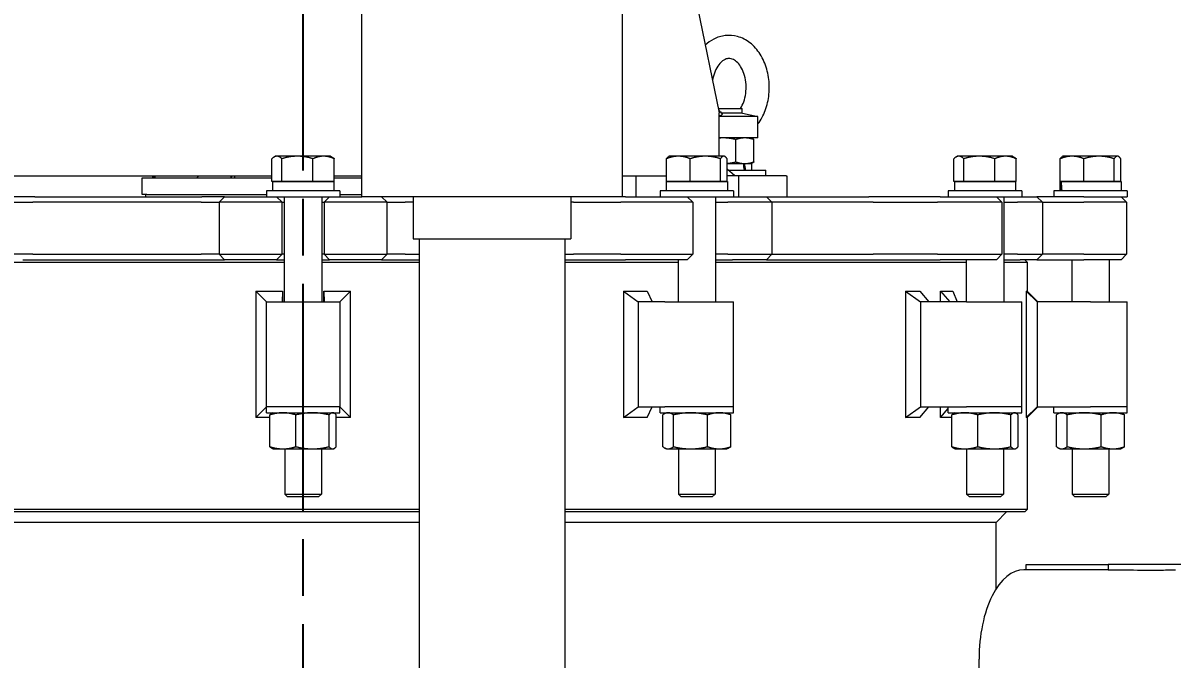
# Model space of a CAD drawing. Header units: inches. Extents: x 15 to 402, y 6 to 258.
# Drawn here: x 296.75 to 324.11, y 111.01 to 126.15 of the extents above; entities that cross this region are included whole.
import ezdxf

# ---------------------------------------------------------------- set-up
doc = ezdxf.new("R2010")
doc.units = ezdxf.units.IN
doc.header["$LTSCALE"] = 12
doc.header["$MEASUREMENT"] = 0
doc.linetypes.add('CHAIN', pattern=[0.7087, 0.4724, -0.0591, 0.1181, -0.0591])
doc.layers.add('Centerline', color=5, linetype='CHAIN', lineweight=25, true_color=0x0000ff)
doc.layers.add('Dimension (ANSI)', color=7, linetype='Continuous', lineweight=25)
doc.layers.add('Visible (ANSI)', color=7, linetype='Continuous', lineweight=50)
doc.styles.add('MEMCOR Medium', font='arial.ttf')
doc.dimstyles.new('Default (ANSI)', dxfattribs={"dimscale": 12, "dimtxt": 0.15, "dimasz": 0.098425, "dimexe": 0.125, "dimexo": 0.0625, "dimgap": 0.031496, "dimtad": 0, "dimtih": 1, "dimtoh": 1, "dimdec": 4, "dimrnd": 1e-08, "dimzin": 3, "dimdsep": 46, "dimlunit": 5, "dimtxsty": 'MEMCOR Medium', "dimcen": 0.09, "dimdle": 0.393701, "dimclrd": 256, "dimclre": 256, "dimclrt": 256, "dimadec": 0, "dimazin": 1, "dimtfac": 0.8, "dimtofl": 0, "dimtmove": 0, "dimatfit": 3, "dimfxl": 1, "dimfrac": 1, "dimtolj": 1, "dimtzin": 4, "dimlwd": -1, "dimlwe": -1, "dimarcsym": 0})

# ---------------------------------------------------------------- blocks, each defined once
blk = doc.blocks.new('*D27')
at = {"layer": 'Defpoints', "color": 0, "transparency": 16777216}
for p in [(303.002, 130.769), (254.989, 40.014), (282.798, 40.014)]:
    blk.add_point(p, dxfattribs=at)
at = {"layer": 'Dimension (ANSI)', "transparency": 16777216}
for p, q in [((302.252, 130.769), (253.489, 130.769)), ((254.989, 129.588), (254.989, 91.538)), ((254.989, 41.195), (254.989, 79.246)), ((282.048, 40.014), (253.489, 40.014))]:
    blk.add_line(p, q, dxfattribs=at)
for points in [[(254.792, 129.588), (255.186, 129.588), (254.989, 130.769)], [(254.792, 41.195), (255.186, 41.195), (254.989, 40.014)]]:
    blk.add_solid(points, dxfattribs=at)
at = {"layer": 'Dimension (ANSI)', "transparency": 16777216, "char_height": 1.8, "attachment_point": 5, "style": 'MEMCOR Medium'}
for s, insert in [('\\A1; \\fArial|b0|i0;90{\\H0.8x;\\S3#4;} in', (254.989, 87.241)), ('\\A1;[2305.2 mm]{\\P\\fArial|b0|i0;SHIPPING HEIGHT\\P\\fArial|b0|i0;REF.}', (254.989, 81.095))]:
    blk.add_mtext(s, dxfattribs=dict(at, insert=insert))

msp = doc.modelspace()

# ---------------------------------------------------------------- linework, layer by layer
at = {"layer": 'Centerline', "ltscale": 0.952448}
msp.add_line((303.42221, 41.64152), (303.42221, 131.8154), dxfattribs=at)
at = {"layer": 'Visible (ANSI)', "linetype": 'Continuous', "lineweight": 18}
for p, q in [((304.81872, 122.01412), (304.81872, 127.01412)), ((311.02388, 122.01412), (311.02388, 127.01412)), ((312.81094, 126.51412), (313.32901, 124.01412)), ((313.30829, 124.11412), (313.86445, 124.11412)), ((313.87695, 124.10162), (313.31088, 124.10162)), ((313.32901, 122.97775), (313.32901, 124.01412)), ((313.88392, 124.00347), (313.38432, 124.00347)), ((313.86445, 124.11412), (313.87695, 124.10162)), ((313.87695, 124.00347), (313.87695, 124.10162)), ((313.88392, 124.00347), (314.25343, 123.92493)), ((314.25343, 123.92493), (313.32901, 123.92493)), ((314.25343, 123.41312), (314.25343, 123.92493)), ((314.25343, 123.41312), (313.32901, 123.41312)), ((314.09545, 123.41312), (314.11418, 123.40439)), ((313.72315, 122.84243), (313.72315, 123.37482)), ((314.15671, 122.84243), (314.15671, 123.37482)), ((302.68117, 122.37375), (302.68117, 122.91916)), ((302.76621, 122.97775), (302.73229, 122.95817)), ((302.79846, 122.97775), (302.76621, 122.97775)), ((303.28627, 122.97775), (302.79846, 122.97775)), ((302.91575, 122.37375), (302.91575, 122.91916)), ((303.91002, 122.97775), (303.28627, 122.97775)), ((303.65679, 122.37375), (303.65679, 122.91916)), ((304.07821, 122.97775), (303.91002, 122.97775)), ((304.07821, 122.97775), (304.11212, 122.95817)), ((304.16325, 122.37375), (304.16325, 122.91916)), ((312.07594, 122.37375), (312.07594, 122.91916)), ((312.14019, 122.97775), (312.12563, 122.96935)), ((312.35758, 122.97775), (312.14019, 122.97775)), ((312.99934, 122.97775), (312.35758, 122.97775)), ((312.63922, 122.37375), (312.63922, 122.91916)), ((313.43795, 122.97775), (312.99934, 122.97775)), ((313.35947, 122.37375), (313.35947, 122.91916)), ((313.45219, 122.97775), (313.43795, 122.97775)), ((313.45219, 122.97775), (313.46675, 122.96935)), ((313.51644, 122.37375), (313.51644, 122.91916)), ((318.91738, 122.37375), (318.91738, 122.91916)), ((319.00242, 122.97775), (318.9685, 122.95817)), ((319.03467, 122.97775), (319.00242, 122.97775)), ((319.52248, 122.97775), (319.03467, 122.97775)), ((319.15196, 122.37375), (319.15196, 122.91916)), ((320.14623, 122.97775), (319.52248, 122.97775)), ((319.893, 122.37375), (319.893, 122.91916)), ((320.31442, 122.97775), (320.14623, 122.97775)), ((320.31442, 122.97775), (320.34834, 122.95817)), ((320.39946, 122.37375), (320.39946, 122.91916)), ((321.44993, 122.37375), (321.44993, 122.91916)), ((321.51417, 122.97775), (321.49962, 122.96935)), ((321.73156, 122.97775), (321.51417, 122.97775)), ((322.37332, 122.97775), (321.73156, 122.97775)), ((322.0132, 122.37375), (322.0132, 122.91916)), ((322.81193, 122.97775), (322.37332, 122.97775)), ((322.73345, 122.37375), (322.73345, 122.91916)), ((322.82617, 122.97775), (322.81193, 122.97775)), ((322.82617, 122.97775), (322.84073, 122.96935)), ((322.89042, 122.37375), (322.89042, 122.91916)), ((313.51644, 122.80412), (313.90912, 122.80412)), ((313.69948, 122.51412), (313.51644, 122.66852)), ((313.54062, 122.64812), (314.43945, 122.64812)), ((313.90912, 122.80412), (313.93422, 122.80412)), ((313.93422, 122.80412), (313.93811, 122.80412)), ((313.93811, 122.80412), (314.10095, 122.80412)), ((314.09545, 122.80412), (314.11418, 122.81286)), ((314.10095, 122.80412), (314.10095, 122.64812)), ((314.43945, 122.51412), (314.43945, 122.64812)), ((295.48731, 122.51412), (302.68117, 122.51412)), ((299.59378, 122.46412), (299.88667, 122.46412)), ((299.59378, 122.06412), (299.59378, 122.46412)), ((299.88667, 122.46412), (302.68117, 122.46412)), ((300.90137, 122.46412), (300.93673, 122.51412)), ((300.90137, 122.46412), (301.7004, 122.46412)), ((301.7004, 122.46412), (301.73576, 122.51412)), ((301.79233, 122.51412), (301.79233, 122.46412)), ((301.79233, 122.51412), (301.79233, 122.46412)), ((302.79846, 122.37375), (302.68117, 122.37375)), ((302.69271, 122.37375), (304.15171, 122.37375)), ((302.69271, 122.37375), (302.69271, 122.15475)), ((302.76621, 122.37375), (302.76621, 122.37375)), ((302.91575, 122.37375), (302.79846, 122.37375)), ((303.28627, 122.37375), (302.91575, 122.37375)), ((303.65679, 122.37375), (303.28627, 122.37375)), ((303.91002, 122.37375), (303.65679, 122.37375)), ((304.16325, 122.37375), (303.91002, 122.37375)), ((304.07821, 122.37375), (304.07821, 122.37375)), ((304.15171, 122.37375), (304.15171, 122.15475)), ((304.16325, 122.51412), (304.81872, 122.51412)), ((304.16325, 122.46412), (304.81872, 122.46412)), ((311.02388, 122.51412), (312.07594, 122.51412)), ((311.34244, 122.51412), (311.34244, 122.01412)), ((312.06669, 122.37375), (313.52569, 122.37375)), ((312.06669, 122.37375), (312.06669, 122.15475)), ((312.35758, 122.37375), (312.07594, 122.37375)), ((312.14019, 122.37375), (312.14019, 122.37375)), ((312.63922, 122.37375), (312.35758, 122.37375)), ((312.99934, 122.37375), (312.63922, 122.37375)), ((313.35947, 122.37375), (312.99934, 122.37375)), ((313.43795, 122.37375), (313.35947, 122.37375)), ((313.51644, 122.37375), (313.43795, 122.37375)), ((313.45219, 122.37375), (313.45219, 122.37375)), ((313.78818, 122.51412), (313.51644, 122.51412)), ((313.52569, 122.37375), (313.52569, 122.15475)), ((314.92792, 122.51412), (313.78818, 122.51412)), ((313.78818, 122.51412), (313.78818, 122.01412)), ((314.92792, 122.51412), (314.93877, 122.51412)), ((314.93877, 122.51412), (314.93877, 122.01412)), ((319.03467, 122.37375), (318.91738, 122.37375)), ((318.92892, 122.37375), (320.38792, 122.37375)), ((318.92892, 122.37375), (318.92892, 122.15475)), ((319.00242, 122.37375), (319.00242, 122.37375)), ((319.15196, 122.37375), (319.03467, 122.37375)), ((319.52248, 122.37375), (319.15196, 122.37375)), ((319.893, 122.37375), (319.52248, 122.37375)), ((320.14623, 122.37375), (319.893, 122.37375)), ((320.39946, 122.37375), (320.14623, 122.37375)), ((320.31442, 122.37375), (320.31442, 122.37375)), ((320.38792, 122.37375), (320.38792, 122.15475)), ((321.44067, 122.37375), (321.45894, 122.37375)), ((321.44067, 122.37375), (321.44067, 122.15475)), ((321.73156, 122.37375), (321.44993, 122.37375)), ((321.45894, 122.37375), (321.47314, 122.37375)), ((321.47314, 122.37375), (322.89967, 122.37375)), ((321.51417, 122.37375), (321.51417, 122.37375)), ((322.0132, 122.37375), (321.73156, 122.37375)), ((322.37332, 122.37375), (322.0132, 122.37375)), ((322.73345, 122.37375), (322.37332, 122.37375)), ((322.81193, 122.37375), (322.73345, 122.37375)), ((322.89042, 122.37375), (322.81193, 122.37375)), ((322.82617, 122.37375), (322.82617, 122.37375)), ((322.89967, 122.37375), (322.89967, 122.15475)), ((299.69885, 122.06412), (299.59378, 122.06412)), ((299.67221, 122.06412), (299.67221, 122.01412)), ((299.69885, 122.06412), (302.54721, 122.06412)), ((304.29721, 122.15475), (302.54721, 122.15475)), ((302.54721, 122.15475), (302.54721, 122.01412)), ((304.29721, 122.15475), (304.29721, 122.01412)), ((304.29721, 122.06412), (304.81872, 122.06412)), ((313.67119, 122.15475), (311.92119, 122.15475)), ((311.92119, 122.15475), (311.92119, 122.01412)), ((313.67119, 122.15475), (313.67119, 122.01412)), ((320.53342, 122.15475), (318.78342, 122.15475)), ((318.78342, 122.15475), (318.78342, 122.01412)), ((320.53342, 122.15475), (320.53342, 122.01412)), ((323.04517, 122.15475), (321.29517, 122.15475)), ((321.29517, 122.15475), (321.29517, 122.01412)), ((323.04517, 122.15475), (323.04517, 122.01412)), ((297.03576, 122.01412), (296.25514, 122.01412)), ((296.36773, 121.88412), (296.98726, 121.88412)), ((300.99263, 121.88412), (296.98726, 121.88412)), ((297.03576, 122.01412), (301.01094, 122.01412)), ((300.99263, 121.88412), (301.42221, 121.88412)), ((301.55221, 122.01412), (301.01094, 122.01412)), ((301.42221, 121.88412), (301.55221, 122.01412)), ((302.3685, 121.88412), (301.42221, 121.88412)), ((301.42221, 121.88412), (301.42221, 120.64412)), ((301.55221, 122.01412), (302.37548, 122.01412)), ((302.66253, 121.88412), (302.3685, 121.88412)), ((302.37548, 122.01412), (302.66756, 122.01412)), ((302.92221, 121.88412), (302.66253, 121.88412)), ((302.66756, 122.01412), (302.79221, 122.01412)), ((302.92221, 121.88412), (302.79221, 122.01412)), ((302.79221, 122.01412), (304.05221, 122.01412)), ((302.92221, 121.88412), (302.97471, 121.88412)), ((302.92221, 120.64412), (302.92221, 121.88412)), ((302.97471, 122.01412), (302.97471, 119.51412)), ((303.86971, 122.01412), (303.86971, 119.51412)), ((303.86971, 121.88412), (303.92221, 121.88412)), ((303.92221, 121.88412), (304.05221, 122.01412)), ((304.18189, 121.88412), (303.92221, 121.88412)), ((303.92221, 121.88412), (303.92221, 120.64412)), ((304.05221, 122.01412), (304.17685, 122.01412)), ((304.17685, 122.01412), (304.46893, 122.01412)), ((304.47591, 121.88412), (304.18189, 121.88412)), ((304.46893, 122.01412), (304.81872, 122.01412)), ((305.42221, 121.88412), (304.47591, 121.88412)), ((305.24601, 122.01412), (304.81872, 122.01412)), ((308.0244, 122.01412), (305.24601, 122.01412)), ((305.42221, 121.88412), (305.29221, 122.01412)), ((305.42221, 120.64412), (305.42221, 121.88412)), ((305.42221, 121.88412), (305.85179, 121.88412)), ((306.0463, 121.88412), (305.85179, 121.88412)), ((306.0463, 122.01412), (306.0463, 121.01412)), ((309.23173, 122.01412), (308.0244, 122.01412)), ((310.89851, 122.01412), (309.23173, 122.01412)), ((309.7963, 122.01412), (309.7963, 121.01412)), ((309.85716, 121.88412), (309.7963, 121.88412)), ((309.85716, 121.88412), (310.47669, 121.88412)), ((310.47669, 121.88412), (310.98672, 121.88412)), ((311.02388, 122.01412), (310.89851, 122.01412)), ((312.30551, 121.88412), (310.98672, 121.88412)), ((311.0993, 122.01412), (311.02388, 122.01412)), ((311.0993, 122.01412), (312.24665, 122.01412)), ((312.24665, 122.01412), (312.50636, 122.01412)), ((312.56695, 121.88412), (312.30551, 121.88412)), ((312.50636, 122.01412), (312.57043, 122.01412)), ((312.70043, 121.88412), (312.56695, 121.88412)), ((312.57043, 122.01412), (312.70043, 121.88412)), ((312.57043, 122.01412), (313.6454, 122.01412)), ((312.70043, 121.88412), (312.70043, 120.64412)), ((313.24369, 122.01412), (313.24369, 119.51412)), ((313.24369, 121.88412), (313.53296, 121.88412)), ((313.88275, 121.88412), (313.53296, 121.88412)), ((313.64554, 122.01412), (313.6454, 122.01412)), ((313.64554, 122.01412), (313.81344, 122.01412)), ((313.81344, 122.01412), (314.05963, 122.01412)), ((314.13059, 121.88412), (313.88275, 121.88412)), ((314.05963, 122.01412), (314.4548, 122.01412)), ((314.5848, 121.88412), (314.13059, 121.88412)), ((314.4548, 122.01412), (316.89513, 122.01412)), ((314.4548, 122.01412), (314.5848, 121.88412)), ((316.99744, 121.88412), (314.5848, 121.88412)), ((314.5848, 121.88412), (314.5848, 120.64412)), ((317.70593, 122.01412), (316.89513, 122.01412)), ((316.99744, 121.88412), (317.64093, 121.88412)), ((317.64093, 121.88412), (318.52433, 121.88412)), ((318.58933, 122.01412), (317.70593, 122.01412)), ((319.86225, 121.88412), (318.52433, 121.88412)), ((318.58933, 122.01412), (319.75332, 122.01412)), ((319.75332, 122.01412), (319.91106, 122.01412)), ((320.02104, 121.88412), (319.86225, 121.88412)), ((319.91106, 122.01412), (319.92954, 122.01412)), ((319.92954, 122.01412), (320.05954, 121.88412)), ((319.92954, 122.01412), (320.53342, 122.01412)), ((320.05954, 121.88412), (320.02104, 121.88412)), ((320.05954, 121.88412), (320.05954, 120.64412)), ((320.10592, 122.01412), (320.10592, 119.51412)), ((320.10592, 121.88412), (320.43454, 121.88412)), ((320.78072, 121.88412), (320.43454, 121.88412)), ((320.53342, 122.01412), (320.66571, 122.01412)), ((320.66571, 122.01412), (320.80005, 122.01412)), ((320.91596, 121.88412), (320.78072, 121.88412)), ((320.80005, 122.01412), (320.89433, 122.01412)), ((320.99527, 122.01412), (320.89433, 122.01412)), ((320.89433, 122.01412), (321.02433, 121.88412)), ((321.02433, 121.88412), (320.91596, 121.88412)), ((322.01534, 122.01412), (320.99527, 122.01412)), ((321.02433, 121.88412), (322.01534, 121.88412)), ((321.02433, 121.88412), (321.02433, 120.64412)), ((322.01534, 122.01412), (322.88408, 122.01412)), ((323.01389, 121.88412), (322.01534, 121.88412)), ((322.88408, 122.01412), (322.89759, 122.01412)), ((322.89759, 122.01412), (322.89768, 122.01412)), ((322.89768, 122.01412), (323.02768, 121.88412)), ((322.89768, 122.01412), (323.04517, 122.01412)), ((323.0275, 121.88412), (323.01389, 121.88412)), ((323.02768, 121.88412), (323.0275, 121.88412)), ((323.02768, 121.88412), (323.02768, 120.64412)), ((306.0463, 121.01412), (309.7963, 121.01412)), ((306.1863, 121.01412), (306.1863, 110.51412)), ((309.6563, 121.01412), (309.6563, 110.51412)), ((302.97471, 120.45162), (294.49573, 120.45162)), ((296.98726, 120.64412), (296.36773, 120.64412)), ((296.75194, 120.51412), (301.27853, 120.51412)), ((296.98726, 120.64412), (300.99263, 120.64412)), ((301.42221, 120.64412), (300.99263, 120.64412)), ((301.27853, 120.51412), (301.55221, 120.51412)), ((301.42221, 120.64412), (302.3685, 120.64412)), ((301.42221, 120.64412), (301.55221, 120.51412)), ((302.37548, 120.51412), (301.55221, 120.51412)), ((302.3685, 120.64412), (302.66253, 120.64412)), ((302.66756, 120.51412), (302.37548, 120.51412)), ((302.66253, 120.64412), (302.92221, 120.64412)), ((302.79221, 120.51412), (302.66756, 120.51412)), ((302.92221, 120.64412), (302.79221, 120.51412)), ((302.79221, 120.51412), (302.97471, 120.51412)), ((302.97471, 120.64412), (302.92221, 120.64412)), ((303.92221, 120.64412), (303.86971, 120.64412)), ((303.86971, 120.51412), (304.05221, 120.51412)), ((306.1863, 120.45162), (303.86971, 120.45162)), ((303.92221, 120.64412), (304.18189, 120.64412)), ((303.92221, 120.64412), (304.05221, 120.51412)), ((304.17685, 120.51412), (304.05221, 120.51412)), ((304.46893, 120.51412), (304.17685, 120.51412)), ((304.18189, 120.64412), (304.47591, 120.64412)), ((305.29221, 120.51412), (304.46893, 120.51412)), ((304.47591, 120.64412), (305.42221, 120.64412)), ((305.42221, 120.64412), (305.29221, 120.51412)), ((305.29221, 120.51412), (305.56589, 120.51412)), ((305.85179, 120.64412), (305.42221, 120.64412)), ((305.56589, 120.51412), (306.1863, 120.51412)), ((305.85179, 120.64412), (306.1863, 120.64412)), ((309.6563, 120.64412), (309.85716, 120.64412)), ((309.6563, 120.51412), (310.09248, 120.51412)), ((312.34869, 120.45162), (309.6563, 120.45162)), ((310.47669, 120.64412), (309.85716, 120.64412)), ((310.09248, 120.51412), (310.58927, 120.51412)), ((310.98672, 120.64412), (310.47669, 120.64412)), ((310.58927, 120.51412), (311.0993, 120.51412)), ((310.98672, 120.64412), (312.30551, 120.64412)), ((312.24665, 120.51412), (311.0993, 120.51412)), ((312.50636, 120.51412), (312.24665, 120.51412)), ((312.30551, 120.64412), (312.56695, 120.64412)), ((312.34869, 120.51412), (312.34869, 119.51412)), ((312.57043, 120.51412), (312.50636, 120.51412)), ((312.56695, 120.64412), (312.70043, 120.64412)), ((312.57043, 120.51412), (312.70043, 120.64412)), ((313.53296, 120.64412), (313.24369, 120.64412)), ((313.24369, 120.51412), (313.64554, 120.51412)), ((319.21092, 120.45162), (313.24369, 120.45162)), ((313.53296, 120.64412), (313.88275, 120.64412)), ((313.81344, 120.51412), (313.64554, 120.51412)), ((314.05963, 120.51412), (313.81344, 120.51412)), ((313.88275, 120.64412), (314.13059, 120.64412)), ((314.4548, 120.51412), (314.05963, 120.51412)), ((314.13059, 120.64412), (314.5848, 120.64412)), ((314.4548, 120.51412), (314.5848, 120.64412)), ((314.4548, 120.51412), (317.11914, 120.51412)), ((314.5848, 120.64412), (316.99744, 120.64412)), ((317.64093, 120.64412), (316.99744, 120.64412)), ((317.11914, 120.51412), (317.70593, 120.51412)), ((318.52433, 120.64412), (317.64093, 120.64412)), ((317.70593, 120.51412), (318.58933, 120.51412)), ((318.52433, 120.64412), (319.86225, 120.64412)), ((319.75332, 120.51412), (318.58933, 120.51412)), ((319.21092, 120.51412), (319.21092, 119.51412)), ((319.91106, 120.51412), (319.75332, 120.51412)), ((319.86225, 120.64412), (320.02104, 120.64412)), ((319.92954, 120.51412), (319.91106, 120.51412)), ((319.92954, 120.51412), (320.05954, 120.64412)), ((320.02104, 120.64412), (320.05954, 120.64412)), ((320.43454, 120.64412), (320.10592, 120.64412)), ((320.10592, 120.51412), (320.49954, 120.51412)), ((320.67242, 120.45162), (320.10592, 120.45162)), ((320.43454, 120.64412), (320.78072, 120.64412)), ((320.66571, 120.51412), (320.49954, 120.51412)), ((320.60992, 120.51412), (320.67242, 120.45162)), ((320.80005, 120.51412), (320.66571, 120.51412)), ((320.67242, 119.75681), (320.67242, 120.45162)), ((320.78072, 120.64412), (320.91596, 120.64412)), ((320.89433, 120.51412), (320.80005, 120.51412)), ((320.89433, 120.51412), (321.02433, 120.64412)), ((320.89433, 120.51412), (320.99527, 120.51412)), ((320.91596, 120.64412), (321.02433, 120.64412)), ((320.99527, 120.51412), (322.01534, 120.51412)), ((322.01534, 120.64412), (321.02433, 120.64412)), ((321.72267, 120.51412), (321.72267, 119.51412)), ((322.01534, 120.64412), (323.01389, 120.64412)), ((322.88408, 120.51412), (322.01534, 120.51412)), ((322.61767, 120.51412), (322.61767, 119.51412)), ((322.89759, 120.51412), (322.88408, 120.51412)), ((322.89768, 120.51412), (322.89759, 120.51412)), ((322.89768, 120.51412), (323.02768, 120.64412)), ((323.01389, 120.64412), (323.0275, 120.64412)), ((323.0275, 120.64412), (323.02768, 120.64412)), ((302.29748, 119.76385), (302.29748, 116.76439)), ((302.29748, 119.76385), (302.92935, 119.76385)), ((302.29748, 119.76385), (302.54721, 119.51412)), ((302.92935, 119.76385), (302.92221, 119.51412)), ((302.92935, 119.76385), (302.92935, 119.51412)), ((303.91507, 119.76385), (303.92221, 119.51412)), ((303.91507, 119.51412), (303.91507, 119.76385)), ((303.91507, 119.76385), (304.54694, 119.76385)), ((304.54694, 119.76385), (304.29721, 119.51412)), ((304.54694, 116.76439), (304.54694, 119.76385)), ((311.05491, 119.76385), (311.05491, 116.76439)), ((311.05491, 119.76385), (311.61696, 119.76385)), ((311.05491, 119.76385), (311.4035, 119.51412)), ((311.61696, 119.76385), (311.73563, 119.51412)), ((317.76718, 119.76385), (317.76718, 116.76439)), ((317.76718, 119.76385), (318.1088, 119.76385)), ((317.76718, 119.76385), (318.12121, 119.51412)), ((318.1088, 119.76385), (318.32147, 119.51412)), ((318.60166, 119.76385), (318.82147, 119.51412)), ((318.60166, 119.51412), (318.60166, 119.76385)), ((318.60166, 119.76385), (318.89191, 119.76385)), ((318.89191, 119.76385), (318.99621, 119.51412)), ((320.63571, 119.76385), (320.63571, 116.76439)), ((320.63571, 119.76385), (320.66538, 119.76385)), ((320.63571, 119.76385), (320.90033, 119.51412)), ((320.66538, 119.76385), (320.91507, 119.51412)), ((302.54721, 119.51412), (304.29721, 119.51412)), ((302.54721, 117.01412), (302.54721, 119.51412)), ((304.29721, 119.51412), (304.29721, 117.01412)), ((312.03842, 119.51412), (311.4035, 119.51412)), ((311.4035, 119.51412), (311.4035, 117.01412)), ((312.03842, 119.51412), (313.67119, 119.51412)), ((313.67119, 117.01412), (313.67119, 119.51412)), ((319.22092, 119.51412), (318.12121, 119.51412)), ((318.12121, 119.51412), (318.12121, 117.01412)), ((319.22092, 119.51412), (320.53342, 119.51412)), ((320.53342, 117.01412), (320.53342, 119.51412)), ((322.17017, 119.51412), (320.90033, 119.51412)), ((320.90033, 119.51412), (320.90033, 117.01412)), ((322.17017, 119.51412), (323.04517, 119.51412)), ((323.04517, 117.01412), (323.04517, 119.51412)), ((302.29748, 116.76439), (302.54721, 117.01412)), ((304.29721, 117.01412), (302.54721, 117.01412)), ((304.29721, 117.01412), (302.54721, 117.01412)), ((302.54721, 116.8735), (302.54721, 117.01412)), ((302.54721, 116.8735), (304.29721, 116.8735)), ((302.70321, 116.8735), (302.68725, 116.86606)), ((304.14121, 116.8735), (304.15716, 116.86606)), ((304.29721, 116.8735), (304.29721, 117.01412)), ((304.54694, 116.76439), (304.29721, 117.01412)), ((311.05491, 116.76439), (311.4035, 117.01412)), ((311.4035, 117.01412), (312.03842, 117.01412)), ((311.61696, 116.76439), (311.73563, 117.01412)), ((311.92119, 116.8735), (311.92119, 117.01412)), ((311.92119, 116.8735), (313.67119, 116.8735)), ((313.67119, 117.01412), (312.03842, 117.01412)), ((313.67119, 117.01412), (312.03842, 117.01412)), ((312.07719, 116.8735), (312.04002, 116.85616)), ((313.51519, 116.8735), (313.55236, 116.85616)), ((313.67119, 116.8735), (313.67119, 117.01412)), ((317.76718, 116.76439), (318.12121, 117.01412)), ((318.1088, 116.76439), (318.32147, 117.01412)), ((318.12121, 117.01412), (319.22092, 117.01412)), ((318.60166, 116.76439), (318.60166, 117.01412)), ((318.60166, 116.76439), (318.78342, 116.97089)), ((318.78342, 116.8735), (318.78342, 117.01412)), ((318.78342, 116.8735), (320.53342, 116.8735)), ((318.93942, 116.8735), (318.92347, 116.86606)), ((318.937, 116.87237), (318.93748, 116.8735)), ((320.53342, 117.01412), (319.22092, 117.01412)), ((320.53342, 117.01412), (319.22092, 117.01412)), ((320.37742, 116.8735), (320.39338, 116.86606)), ((320.53342, 116.8735), (320.53342, 117.01412)), ((320.63571, 116.76439), (320.90033, 117.01412)), ((320.66538, 116.76439), (320.91507, 117.01412)), ((320.90033, 117.01412), (322.17017, 117.01412)), ((321.29517, 116.8735), (321.29517, 117.01412)), ((321.29517, 116.8735), (323.04517, 116.8735)), ((321.45117, 116.8735), (321.414, 116.85616)), ((323.04517, 117.01412), (322.17017, 117.01412)), ((323.04517, 117.01412), (322.17017, 117.01412)), ((322.88917, 116.8735), (322.92635, 116.85616)), ((323.04517, 116.8735), (323.04517, 117.01412)), ((302.63279, 116.76439), (302.29748, 116.76439)), ((302.63279, 116.06636), (302.63279, 116.82163)), ((303.25016, 116.06636), (303.25016, 116.82163)), ((304.03958, 116.06636), (304.03958, 116.82163)), ((304.21162, 116.06636), (304.21162, 116.82163)), ((304.54694, 116.76439), (304.21162, 116.76439)), ((311.61696, 116.76439), (311.05491, 116.76439)), ((311.98398, 116.06636), (311.98398, 116.82163)), ((312.24109, 116.06636), (312.24109, 116.82163)), ((313.0533, 116.06636), (313.0533, 116.82163)), ((313.6084, 116.06636), (313.6084, 116.82163)), ((318.1088, 116.76439), (317.76718, 116.76439)), ((318.86901, 116.76439), (318.60166, 116.76439)), ((318.86901, 116.06636), (318.86901, 116.82163)), ((319.48638, 116.06636), (319.48638, 116.82163)), ((320.27579, 116.06636), (320.27579, 116.82163)), ((320.44784, 116.06636), (320.44784, 116.82163)), ((320.66538, 116.76439), (320.63571, 116.76439)), ((320.67242, 114.57662), (320.67242, 116.77143)), ((321.35796, 116.06636), (321.35796, 116.82163)), ((321.61507, 116.06636), (321.61507, 116.82163)), ((322.42728, 116.06636), (322.42728, 116.82163)), ((322.98238, 116.06636), (322.98238, 116.82163)), ((302.70321, 116.0145), (302.68725, 116.02194)), ((302.70321, 116.0145), (302.94148, 116.0145)), ((302.94148, 116.0145), (303.64487, 116.0145)), ((302.98471, 116.0145), (302.98471, 114.93986)), ((303.64487, 116.0145), (304.1256, 116.0145)), ((303.85971, 116.0145), (303.85971, 114.93986)), ((304.1256, 116.0145), (304.14121, 116.0145)), ((304.14121, 116.0145), (304.15716, 116.02194)), ((312.07719, 116.0145), (312.04002, 116.03183)), ((312.07719, 116.0145), (312.11254, 116.0145)), ((312.11254, 116.0145), (312.64719, 116.0145)), ((312.35869, 116.0145), (312.35869, 114.93986)), ((312.64719, 116.0145), (313.33085, 116.0145)), ((313.23369, 116.0145), (313.23369, 114.93986)), ((313.33085, 116.0145), (313.51519, 116.0145)), ((313.51519, 116.0145), (313.55236, 116.03183)), ((318.93942, 116.0145), (318.92347, 116.02194)), ((318.93942, 116.0145), (319.17769, 116.0145)), ((319.17769, 116.0145), (319.88108, 116.0145)), ((319.22092, 116.0145), (319.22092, 114.93986)), ((319.88108, 116.0145), (320.36181, 116.0145)), ((320.09592, 116.0145), (320.09592, 114.93986)), ((320.36181, 116.0145), (320.37742, 116.0145)), ((320.37742, 116.0145), (320.39338, 116.02194)), ((321.45117, 116.0145), (321.414, 116.03183)), ((321.45117, 116.0145), (321.48652, 116.0145)), ((321.48652, 116.0145), (322.02118, 116.0145)), ((321.73267, 116.0145), (321.73267, 114.93986)), ((322.02118, 116.0145), (322.70483, 116.0145)), ((322.60767, 116.0145), (322.60767, 114.93986)), ((322.70483, 116.0145), (322.88917, 116.0145)), ((322.88917, 116.0145), (322.92635, 116.03183)), ((302.98471, 114.93986), (303.85971, 114.93986)), ((303.05287, 114.87375), (302.98471, 114.93986)), ((303.79155, 114.87375), (303.85971, 114.93986)), ((312.35869, 114.93986), (313.23369, 114.93986)), ((312.42685, 114.87375), (312.35869, 114.93986)), ((313.16553, 114.87375), (313.23369, 114.93986)), ((319.22092, 114.93986), (320.09592, 114.93986)), ((319.28908, 114.87375), (319.22092, 114.93986)), ((320.02776, 114.87375), (320.09592, 114.93986)), ((321.73267, 114.93986), (322.60767, 114.93986)), ((321.80083, 114.87375), (321.73267, 114.93986)), ((322.53951, 114.87375), (322.60767, 114.93986)), ((303.79155, 114.87375), (303.05287, 114.87375)), ((313.16553, 114.87375), (312.42685, 114.87375)), ((320.02776, 114.87375), (319.28908, 114.87375)), ((322.53951, 114.87375), (321.80083, 114.87375)), ((286.172, 114.57662), (306.1863, 114.57662)), ((306.1863, 114.51412), (286.2345, 114.51412)), ((309.6563, 114.57662), (320.67242, 114.57662)), ((320.60992, 114.51412), (309.6563, 114.51412)), ((319.92252, 114.26412), (320.17252, 114.51412)), ((320.60992, 114.51412), (320.67242, 114.57662)), ((306.1863, 114.26412), (291.75574, 114.26412)), ((319.92252, 114.26412), (309.6563, 114.26412)), ((319.92252, 112.68169), (319.92252, 114.26412)), ((321.60168, 113.13912), (320.58398, 113.13912)), ((320.63623, 113.26412), (322.5921, 113.26412)), ((320.63623, 113.13912), (320.63623, 113.26412)), ((325.60091, 113.26412), (322.5921, 113.26412)), ((322.5921, 113.26412), (322.5921, 113.13644)), ((319.51682, 109.26412), (319.51682, 111.01412))]:
    msp.add_line(p, q, dxfattribs=at)
at = {"layer": 'Visible (ANSI)'}
msp.add_line((299.87007, 122.46412), (299.87007, 122.51412), dxfattribs=at)
at = {"layer": 'Visible (ANSI)', "linetype": 'Continuous', "lineweight": 18}
for centre, major_axis, ratio, start_param, end_param in [((313.56445, 122.53753), (0.38521, -3.04228), 0.12274422, 1.59161043, 1.64298614), ((313.56445, 122.75871), (0.38521, -3.04228), 0.12274422, 1.51890103, 1.57018081), ((322.17017, 121.9995), (0.23242, -4.13702), 0.16714594, 4.61241513, 4.6654645), ((322.17017, 122.31), (0.23242, -4.13702), 0.16714594, 4.68758976, 4.74053353), ((320.58398, 111.01412), (0, -2.125), 0.50219246, 3.14159265, 4.71238898), ((321.60168, 111.01412), (19.71598, 0), 0.10778057, 1.52054065, 1.57079633)]:
    msp.add_ellipse(centre, major_axis=major_axis, ratio=ratio, start_param=start_param, end_param=end_param, dxfattribs=at)
for points, knots in [([(314.25343, 123.74756), (314.28796, 123.79368), (314.31922, 123.84276), (314.40766, 124.00537), (314.4527, 124.12752), (314.51156, 124.38436), (314.52486, 124.51925), (314.51836, 124.78795), (314.49855, 124.92174), (314.42635, 125.17583), (314.37405, 125.29619), (314.23945, 125.50915), (314.15775, 125.60249), (313.97451, 125.74486), (313.875, 125.79684), (313.67362, 125.85245), (313.57347, 125.86038), (313.37992, 125.83757), (313.2868, 125.80792), (313.12703, 125.72473), (313.05842, 125.67488), (312.99689, 125.61683)], [3.89850914, 3.89850914, 3.89850914, 3.89850914, 4.05675463, 4.05675463, 4.39893891, 4.39893891, 4.7465849, 4.7465849, 5.09448316, 5.09448316, 5.44179575, 5.44179575, 5.78078515, 5.78078515, 6.09033418, 6.09033418, 6.36629952, 6.36629952, 6.63599325, 6.63599325, 6.87141658, 6.87141658, 6.87141658, 6.87141658]), ([(313.83732, 124.11412), (313.86673, 124.15987), (313.89327, 124.21397), (313.93623, 124.33528), (313.95241, 124.4027), (313.971, 124.54326), (313.9733, 124.61642), (313.96344, 124.76013), (313.95125, 124.83066), (313.91459, 124.96087), (313.89022, 125.02059), (313.83386, 125.1235), (313.80195, 125.16669), (313.73559, 125.23553), (313.7013, 125.26032), (313.62988, 125.29631), (313.5945, 125.30367), (313.53155, 125.30215), (313.50313, 125.2961), (313.43138, 125.26432), (313.38606, 125.23191), (313.3093, 125.14378), (313.2775, 125.09589), (313.22382, 124.98547), (313.20171, 124.92346), (313.17989, 124.83145), (313.17475, 124.80521), (313.1706, 124.77853)], [3.97463016, 3.97463016, 3.97463016, 3.97463016, 4.24808474, 4.24808474, 4.5274672, 4.5274672, 4.80914835, 4.80914835, 5.09125043, 5.09125043, 5.37136844, 5.37136844, 5.6503273, 5.6503273, 5.94087851, 5.94087851, 6.30022792, 6.30022792, 6.58667809, 6.58667809, 6.96513029, 6.96513029, 7.25160166, 7.25160166, 7.53036254, 7.53036254, 7.63779282, 7.63779282, 7.63779282, 7.63779282]), ([(313.39882, 123.99115), (313.39943, 123.99066), (313.39998, 123.99016), (313.40626, 123.98386), (313.40573, 123.97706), (313.39377, 123.96096), (313.37869, 123.95133), (313.3491, 123.93826), (313.33953, 123.93452), (313.32901, 123.93084)], [1.759898399, 1.759898399, 1.759898399, 1.759898399, 1.784784336, 1.784784336, 2.067531016, 2.067531016, 2.443441479, 2.443441479, 2.595550182, 2.595550182, 2.595550182, 2.595550182]), ([(322.5921, 113.13644), (322.66212, 113.13586), (322.73291, 113.13526), (323.06017, 113.13259), (323.32343, 113.13097), (323.58483, 113.13097), (323.68922, 113.13097), (323.79924, 113.13121), (323.9128, 113.13173)], [26.21351707, 26.21351707, 26.21351707, 26.21351707, 26.82481077, 26.82481077, 29.01623735, 29.01623735, 29.01623735, 29.89141775, 29.89141775, 29.89141775, 29.89141775]), ([(323.9128, 113.13173), (323.96661, 113.13203), (324.02056, 113.13238), (324.11592, 113.13332), (324.15698, 113.1338), (324.19765, 113.13431)], [-55.156151495, -55.156151495, -55.156151495, -55.156151495, -54.707595075, -54.707595075, -54.363708145, -54.363708145, -54.363708145, -54.363708145])]:
    msp.add_open_spline(points, degree=3, knots=knots, dxfattribs=at)
msp.add_open_spline([(313.31544, 124.07958), (313.34239, 124.0433), (313.37087, 124.0138), (313.39882, 123.99115)], degree=3, dxfattribs=at)
for points, weights in [([(313.42702, 123.41312), (313.37845, 123.41312), (313.32901, 123.40864)], [1, 1.01309125739, 1.01715173093]), ([(313.72315, 123.37482), (313.56445, 123.41312), (313.42702, 123.41312)], [1, 1.0379548493, 1]), ([(313.93993, 123.41312), (313.83932, 123.41312), (313.72315, 123.37482)], [1, 1.0379548493, 1]), ([(314.15671, 123.37482), (314.04053, 123.41312), (313.93993, 123.41312)], [1, 1.0379548493, 1]), ([(314.11418, 123.40439), (314.13429, 123.39501), (314.15671, 123.37482)], [1.01895290532, 1.01965956375, 1]), ([(302.79846, 122.97775), (302.74402, 122.97775), (302.68117, 122.91916)], [1, 1.0379548493, 1]), ([(302.91575, 122.91916), (302.85289, 122.97775), (302.79846, 122.97775)], [1, 1.0379548493, 1]), ([(303.28627, 122.97775), (303.11431, 122.97775), (302.91575, 122.91916)], [1, 1.0379548493, 1]), ([(303.65679, 122.91916), (303.45823, 122.97775), (303.28627, 122.97775)], [1, 1.0379548493, 1]), ([(303.91002, 122.97775), (303.79249, 122.97775), (303.65679, 122.91916)], [1, 1.0379548493, 1]), ([(304.16325, 122.91916), (304.02754, 122.97775), (303.91002, 122.97775)], [1, 1.0379548493, 1]), ([(304.11212, 122.95817), (304.13649, 122.9441), (304.16325, 122.91916)], [1.01844924463, 1.01581143405, 1]), ([(312.35758, 122.97775), (312.22687, 122.97775), (312.07594, 122.91916)], [1, 1.0379548493, 1]), ([(312.07594, 122.91916), (312.1023, 122.95588), (312.12563, 122.96935)], [1, 1.02345233345, 1.0179222336]), ([(312.63922, 122.91916), (312.48829, 122.97775), (312.35758, 122.97775)], [1, 1.0379548493, 1]), ([(312.99934, 122.97775), (312.83221, 122.97775), (312.63922, 122.91916)], [1, 1.0379548493, 1]), ([(313.35947, 122.91916), (313.16648, 122.97775), (312.99934, 122.97775)], [1, 1.0379548493, 1]), ([(313.43795, 122.97775), (313.40153, 122.97775), (313.35947, 122.91916)], [1, 1.0379548493, 1]), ([(313.51644, 122.91916), (313.47438, 122.97775), (313.43795, 122.97775)], [1, 1.0379548493, 1]), ([(319.03467, 122.97775), (318.98024, 122.97775), (318.91738, 122.91916)], [1, 1.0379548493, 1]), ([(319.15196, 122.91916), (319.08911, 122.97775), (319.03467, 122.97775)], [1, 1.0379548493, 1]), ([(319.52248, 122.97775), (319.35052, 122.97775), (319.15196, 122.91916)], [1, 1.0379548493, 1]), ([(319.893, 122.91916), (319.69444, 122.97775), (319.52248, 122.97775)], [1, 1.0379548493, 1]), ([(320.14623, 122.97775), (320.02871, 122.97775), (319.893, 122.91916)], [1, 1.0379548493, 1]), ([(320.39946, 122.91916), (320.26376, 122.97775), (320.14623, 122.97775)], [1, 1.0379548493, 1]), ([(320.34834, 122.95817), (320.37271, 122.9441), (320.39946, 122.91916)], [1.01844924463, 1.01581143405, 1]), ([(321.73156, 122.97775), (321.60086, 122.97775), (321.44993, 122.91916)], [1, 1.0379548493, 1]), ([(321.44993, 122.91916), (321.47628, 122.95588), (321.49962, 122.96935)], [1, 1.02345233345, 1.0179222336]), ([(322.0132, 122.91916), (321.86227, 122.97775), (321.73156, 122.97775)], [1, 1.0379548493, 1]), ([(322.37332, 122.97775), (322.20619, 122.97775), (322.0132, 122.91916)], [1, 1.0379548493, 1]), ([(322.73345, 122.91916), (322.54046, 122.97775), (322.37332, 122.97775)], [1, 1.0379548493, 1]), ([(322.81193, 122.97775), (322.77551, 122.97775), (322.73345, 122.91916)], [1, 1.0379548493, 1]), ([(322.89042, 122.91916), (322.84836, 122.97775), (322.81193, 122.97775)], [1, 1.0379548493, 1]), ([(313.51644, 122.80786), (313.61314, 122.81587), (313.72315, 122.84243)], [1.01637329934, 1.02600733162, 1]), ([(313.72315, 122.84243), (313.83932, 122.80412), (313.93993, 122.80412)], [1, 1.0379548493, 1]), ([(313.93993, 122.80412), (314.04053, 122.80412), (314.15671, 122.84243)], [1, 1.0379548493, 1]), ([(314.15671, 122.84243), (314.13429, 122.82223), (314.11418, 122.81286)], [1, 1.01965956375, 1.01895290532]), ([(302.94148, 116.8735), (302.79822, 116.8735), (302.63279, 116.82163)], [1, 1.0379548493, 1]), ([(302.63279, 116.82163), (302.66168, 116.85413), (302.68725, 116.86606)], [1, 1.02345233345, 1.0179222336]), ([(303.25016, 116.82163), (303.08474, 116.8735), (302.94148, 116.8735)], [1, 1.0379548493, 1]), ([(303.64487, 116.8735), (303.46169, 116.8735), (303.25016, 116.82163)], [1, 1.0379548493, 1]), ([(304.03958, 116.82163), (303.82805, 116.8735), (303.64487, 116.8735)], [1, 1.0379548493, 1]), ([(304.1256, 116.8735), (304.08568, 116.8735), (304.03958, 116.82163)], [1, 1.0379548493, 1]), ([(304.21162, 116.82163), (304.16552, 116.8735), (304.1256, 116.8735)], [1, 1.0379548493, 1]), ([(312.11254, 116.8735), (312.05287, 116.8735), (311.98398, 116.82163)], [1, 1.0379548493, 1]), ([(312.24109, 116.82163), (312.1722, 116.8735), (312.11254, 116.8735)], [1, 1.0379548493, 1]), ([(312.64719, 116.8735), (312.45872, 116.8735), (312.24109, 116.82163)], [1, 1.0379548493, 1]), ([(313.0533, 116.82163), (312.83567, 116.8735), (312.64719, 116.8735)], [1, 1.0379548493, 1]), ([(313.33085, 116.8735), (313.20204, 116.8735), (313.0533, 116.82163)], [1, 1.0379548493, 1]), ([(313.6084, 116.82163), (313.45966, 116.8735), (313.33085, 116.8735)], [1, 1.0379548493, 1]), ([(313.55236, 116.85616), (313.57907, 116.84371), (313.6084, 116.82163)], [1.01844924463, 1.01581143405, 1]), ([(319.17769, 116.8735), (319.03443, 116.8735), (318.86901, 116.82163)], [1, 1.0379548493, 1]), ([(318.86901, 116.82163), (318.89789, 116.85413), (318.92347, 116.86606)], [1, 1.02345233345, 1.0179222336]), ([(319.48638, 116.82163), (319.32095, 116.8735), (319.17769, 116.8735)], [1, 1.0379548493, 1]), ([(319.88108, 116.8735), (319.6979, 116.8735), (319.48638, 116.82163)], [1, 1.0379548493, 1]), ([(320.27579, 116.82163), (320.06427, 116.8735), (319.88108, 116.8735)], [1, 1.0379548493, 1]), ([(320.36181, 116.8735), (320.32189, 116.8735), (320.27579, 116.82163)], [1, 1.0379548493, 1]), ([(320.44784, 116.82163), (320.40174, 116.8735), (320.36181, 116.8735)], [1, 1.0379548493, 1]), ([(321.48652, 116.8735), (321.42686, 116.8735), (321.35796, 116.82163)], [1, 1.0379548493, 1]), ([(321.61507, 116.82163), (321.54618, 116.8735), (321.48652, 116.8735)], [1, 1.0379548493, 1]), ([(322.02118, 116.8735), (321.8327, 116.8735), (321.61507, 116.82163)], [1, 1.0379548493, 1]), ([(322.42728, 116.82163), (322.20965, 116.8735), (322.02118, 116.8735)], [1, 1.0379548493, 1]), ([(322.70483, 116.8735), (322.57602, 116.8735), (322.42728, 116.82163)], [1, 1.0379548493, 1]), ([(322.98238, 116.82163), (322.83364, 116.8735), (322.70483, 116.8735)], [1, 1.0379548493, 1]), ([(322.92635, 116.85616), (322.95306, 116.84371), (322.98238, 116.82163)], [1.01844924463, 1.01581143405, 1]), ([(302.68725, 116.02194), (302.66168, 116.03386), (302.63279, 116.06636)], [1.0179222336, 1.02345233345, 1]), ([(302.63279, 116.06636), (302.79822, 116.0145), (302.94148, 116.0145)], [1, 1.0379548493, 1]), ([(302.94148, 116.0145), (303.08474, 116.0145), (303.25016, 116.06636)], [1, 1.0379548493, 1]), ([(303.25016, 116.06636), (303.46169, 116.0145), (303.64487, 116.0145)], [1, 1.0379548493, 1]), ([(303.64487, 116.0145), (303.82805, 116.0145), (304.03958, 116.06636)], [1, 1.0379548493, 1]), ([(304.03958, 116.06636), (304.08568, 116.0145), (304.1256, 116.0145)], [1, 1.0379548493, 1]), ([(304.1256, 116.0145), (304.16552, 116.0145), (304.21162, 116.06636)], [1, 1.0379548493, 1]), ([(311.98398, 116.06636), (312.05287, 116.0145), (312.11254, 116.0145)], [1, 1.0379548493, 1]), ([(312.11254, 116.0145), (312.1722, 116.0145), (312.24109, 116.06636)], [1, 1.0379548493, 1]), ([(312.24109, 116.06636), (312.45872, 116.0145), (312.64719, 116.0145)], [1, 1.0379548493, 1]), ([(312.64719, 116.0145), (312.83567, 116.0145), (313.0533, 116.06636)], [1, 1.0379548493, 1]), ([(313.0533, 116.06636), (313.20204, 116.0145), (313.33085, 116.0145)], [1, 1.0379548493, 1]), ([(313.33085, 116.0145), (313.45966, 116.0145), (313.6084, 116.06636)], [1, 1.0379548493, 1]), ([(313.6084, 116.06636), (313.57907, 116.04429), (313.55236, 116.03183)], [1, 1.01581143405, 1.01844924463]), ([(318.92347, 116.02194), (318.89789, 116.03386), (318.86901, 116.06636)], [1.0179222336, 1.02345233345, 1]), ([(318.86901, 116.06636), (319.03443, 116.0145), (319.17769, 116.0145)], [1, 1.0379548493, 1]), ([(319.17769, 116.0145), (319.32095, 116.0145), (319.48638, 116.06636)], [1, 1.0379548493, 1]), ([(319.48638, 116.06636), (319.6979, 116.0145), (319.88108, 116.0145)], [1, 1.0379548493, 1]), ([(319.88108, 116.0145), (320.06427, 116.0145), (320.27579, 116.06636)], [1, 1.0379548493, 1]), ([(320.27579, 116.06636), (320.32189, 116.0145), (320.36181, 116.0145)], [1, 1.0379548493, 1]), ([(320.36181, 116.0145), (320.40174, 116.0145), (320.44784, 116.06636)], [1, 1.0379548493, 1]), ([(321.35796, 116.06636), (321.42686, 116.0145), (321.48652, 116.0145)], [1, 1.0379548493, 1]), ([(321.48652, 116.0145), (321.54618, 116.0145), (321.61507, 116.06636)], [1, 1.0379548493, 1]), ([(321.61507, 116.06636), (321.8327, 116.0145), (322.02118, 116.0145)], [1, 1.0379548493, 1]), ([(322.02118, 116.0145), (322.20965, 116.0145), (322.42728, 116.06636)], [1, 1.0379548493, 1]), ([(322.42728, 116.06636), (322.57602, 116.0145), (322.70483, 116.0145)], [1, 1.0379548493, 1]), ([(322.70483, 116.0145), (322.83364, 116.0145), (322.98238, 116.06636)], [1, 1.0379548493, 1]), ([(322.98238, 116.06636), (322.95306, 116.04429), (322.92635, 116.03183)], [1, 1.01581143405, 1.01844924463])]:
    msp.add_rational_spline(points, weights, degree=2, dxfattribs=at)

# ---------------------------------------------------------------- dimensions: what is measured, and where the dimension line sits
at = {"layer": 'Dimension (ANSI)'}
dim = msp.add_linear_dim(base=(254.98884, 40.01412), p1=(303.00221, 130.76912), p2=(282.79783, 40.01412), angle=90, text=' \\fArial|b0|i0;<> in\\X[2305.2 mm]{\\P\\fArial|b0|i0;SHIPPING HEIGHT\\P\\fArial|b0|i0;REF.}', dimstyle='Default (ANSI)', override={"dimgap": 0.031496, "dimdec": 4, "dimpost": '', "dimtol": 0, "dimlim": 0, "dimtp": 0, "dimtm": 0, "dimtdec": 2, "dimatfit": 1}, dxfattribs=at)
dim.commit()
dim.dimension.update_dxf_attribs({"geometry": '*D27', "text_midpoint": (254.98884, 85.39162), "dimtype": 160})

doc.saveas('drawing.dxf')
